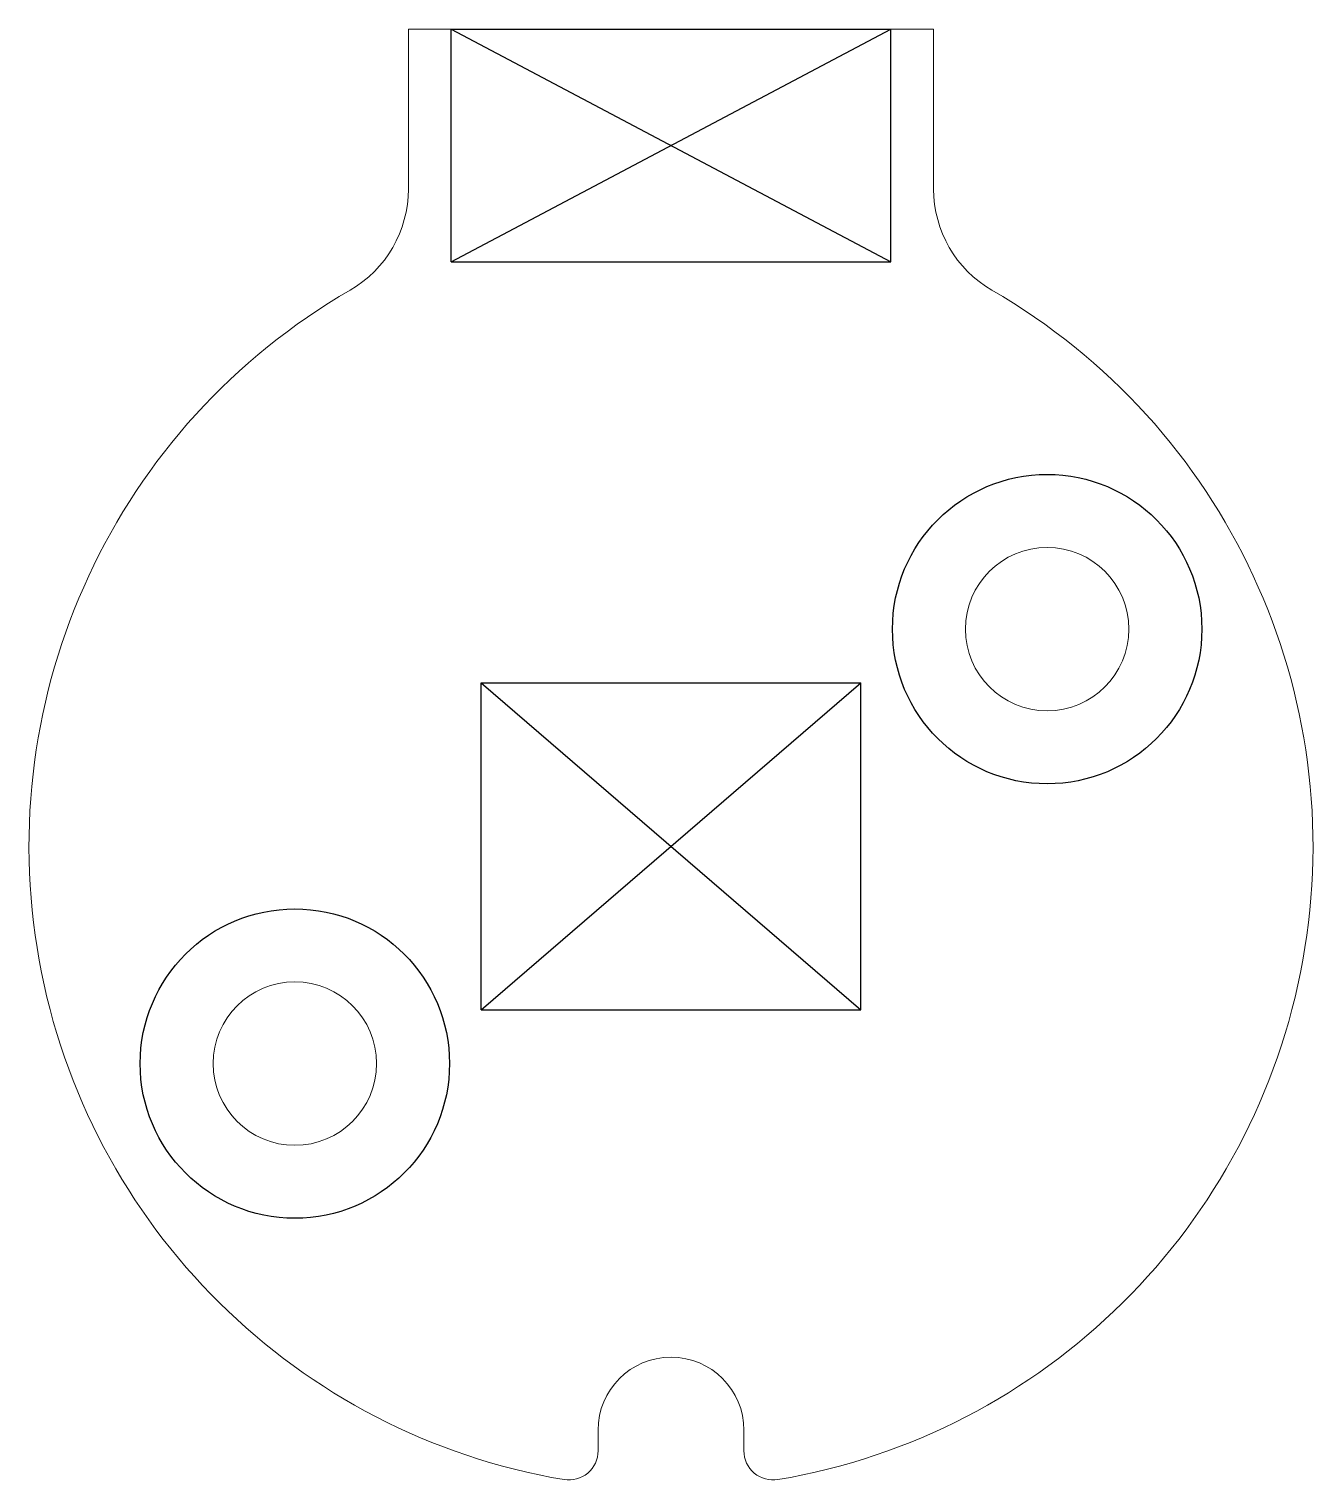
# Model space of a CAD drawing. Header units: millimetres. Extents: x -11 to 11, y -10.9 to 14.
import ezdxf

# ---------------------------------------------------------------- set-up
doc = ezdxf.new("R2010")
doc.units = ezdxf.units.MM
doc.header["$PDSIZE"] = -1
doc.linetypes.add('CENTERX2', pattern=[20.32, 12.7, -2.54, 2.54, -2.54])

msp = doc.modelspace()

# ---------------------------------------------------------------- linework, layer by layer
at = {"color": 7, "linetype": 'Continuous', "lineweight": 15}
for p, q in [((-4.5, 14), (-4.5, 11.258)), ((4.5, 14), (-4.5, 14)), ((4.5, 11.258), (4.5, 14)), ((-1.25, -10), (-1.25, -10.353)), ((1.25, -10), (1.25, -10.353))]:
    msp.add_line(p, q, dxfattribs=at)
at = {"color": 7, "linetype": 'Continuous'}
for p, q in [((-3.769, 10.01), (-3.769, 14)), ((-3.769, 14), (3.769, 14)), ((3.769, 10.01), (3.769, 14)), ((-3.769, 10.01), (3.769, 10.01)), ((-3.25, -2.8), (-3.25, 2.8)), ((-3.25, 2.8), (3.25, 2.8)), ((3.25, -2.8), (3.25, 2.8)), ((-3.25, -2.8), (3.25, -2.8))]:
    msp.add_line(p, q, dxfattribs=at)
at = {"color": 7, "linetype": 'CENTERX2'}
for p, q in [((-3.769, 10.01), (3.769, 14)), ((-3.769, 14), (3.769, 10.01)), ((-3.25, -2.8), (3.25, 2.8)), ((-3.25, 2.8), (3.25, -2.8))]:
    msp.add_line(p, q, dxfattribs=at)
at = {"color": 7, "linetype": 'Continuous'}
for centre in [(6.445, 3.721), (-6.445, -3.721)]:
    msp.add_circle(centre, 2.65, dxfattribs=at)
at = {"color": 7, "linetype": 'Continuous', "lineweight": 15}
for centre in [(6.445, 3.721), (-6.445, -3.721)]:
    msp.add_circle(centre, 1.4, dxfattribs=at)
for centre, radius, start, end in [((-6.5, 11.258), 2, 300, 0), ((6.5, 11.258), 2, 180, 240), ((0, 0), 11, 120, 260.4059), ((0, 0), 11, 279.5941, 60), ((0, -10), 1.25, 0, 180), ((-1.75, -10.353), 0.5, 260.4059, 0), ((1.75, -10.353), 0.5, 180, 279.5941)]:
    msp.add_arc(centre, radius, start, end, dxfattribs=at)
at = {"color": 7, "linetype": 'Continuous'}
for p in [(0, 12.005), (0, 0)]:
    msp.add_point(p, dxfattribs=at)

doc.saveas('drawing.dxf')
